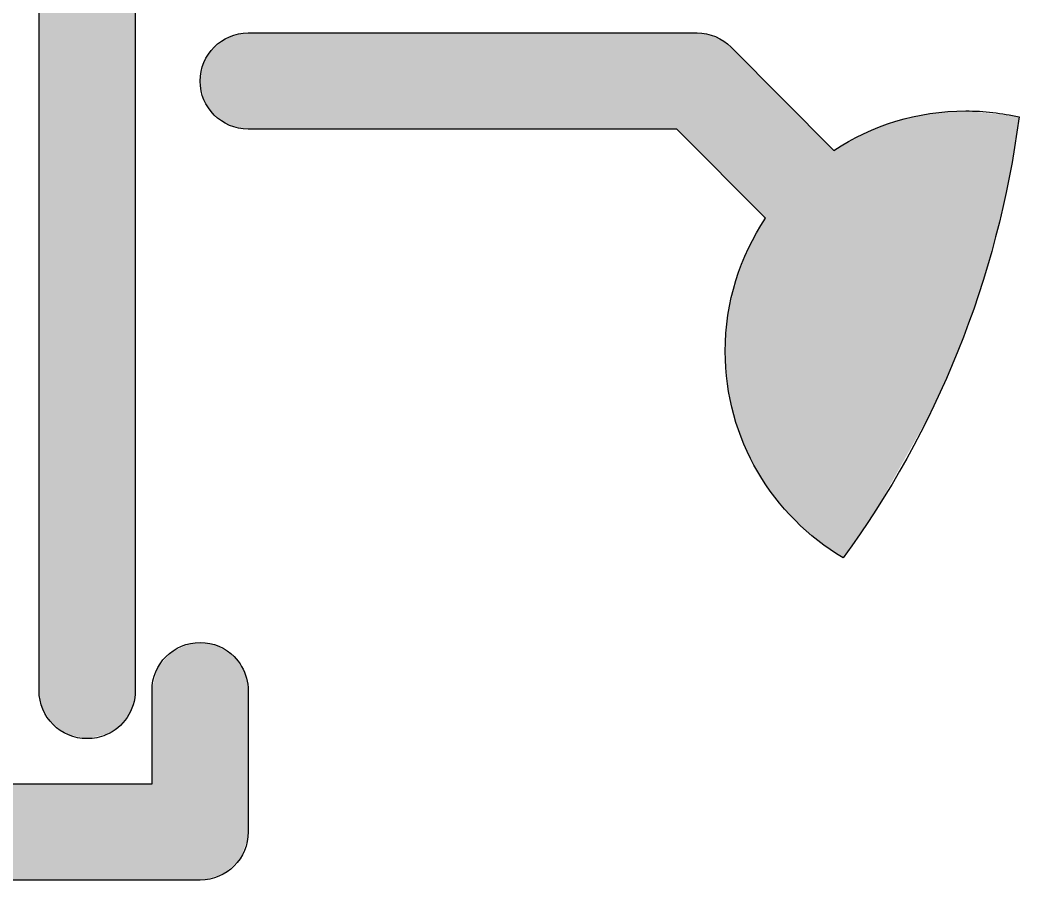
# Model space of a CAD drawing. Extents: x 128.8 to 168.5, y -124.2 to -85.8.
# Drawn here: x 147.7 to 168.46, y -124.24 to -106.35 of the extents above; entities that cross this region are included whole.
import ezdxf

# ---------------------------------------------------------------- set-up
doc = ezdxf.new("R2010")
doc.units = 0
doc.layers.add('LAYER_1', color=7, linetype='CONTINUOUS')

# ---------------------------------------------------------------- blocks, each defined once
blk = doc.blocks.new('*U2')
at = {"layer": 'LAYER_1', "color": 7}
for points in [[(144.605, -124.192), (144.306, -106.776), (144.605, -106.645)], [(144.723, -124.232), (144.605, -106.645), (144.723, -106.641)], [(144.605, -124.192), (144.605, -106.645), (144.723, -124.232)], [(144.94, -124.237), (144.723, -106.641), (144.94, -106.633)], [(144.723, -124.232), (144.723, -106.641), (144.94, -124.237)], [(144.977, -124.237), (144.94, -106.633), (144.977, -106.632)], [(144.94, -124.237), (144.94, -106.633), (144.977, -124.237)], [(144.977, -124.237), (144.977, -106.632), (145.219, -124.237)], [(145.219, -124.237), (144.977, -106.632), (145.219, -106.712)], [(144.256, -124.044), (143.996, -107.063), (144.256, -106.798)], [(144.306, -124.092), (144.256, -106.798), (144.306, -106.776)], [(144.256, -124.044), (144.256, -106.798), (144.306, -124.092)], [(144.306, -124.092), (144.306, -106.776), (144.605, -124.192)], [(145.219, -124.237), (145.219, -106.712), (145.291, -124.237)], [(145.291, -124.237), (145.219, -106.712), (145.291, -106.736)], [(145.291, -124.237), (145.291, -106.736), (145.549, -124.237)], [(145.549, -124.237), (145.291, -106.736), (145.549, -106.931)], [(143.992, -123.787), (143.845, -107.419), (143.992, -107.067)], [(143.996, -123.796), (143.992, -107.067), (143.996, -107.063)], [(143.992, -123.787), (143.992, -107.067), (143.996, -123.796)], [(143.996, -123.796), (143.996, -107.063), (144.256, -124.044)], [(145.549, -124.237), (145.549, -106.931), (145.637, -124.237)], [(145.637, -124.237), (145.549, -106.931), (145.637, -107.059)], [(145.637, -124.237), (145.637, -107.059), (145.731, -124.237)], [(145.731, -124.237), (145.637, -107.059), (145.731, -107.198)], [(145.731, -124.237), (145.731, -107.198), (145.78, -124.237)], [(145.78, -124.237), (145.731, -107.198), (145.78, -107.323)], [(145.78, -124.237), (145.78, -107.323), (145.822, -124.237)], [(145.822, -124.237), (145.78, -107.323), (145.822, -107.544)], [(143.837, -123.389), (143.825, -107.621), (143.837, -107.506)], [(143.845, -123.412), (143.837, -107.506), (143.845, -107.419)], [(143.837, -123.389), (143.837, -107.506), (143.845, -123.412)], [(143.845, -123.412), (143.845, -107.419), (143.992, -123.787)], [(143.825, -107.621), (143.825, -107.621), (143.825, -107.621)], [(143.825, -107.621), (143.825, -107.621), (143.825, -107.621)], [(143.825, -107.621), (143.825, -107.621), (143.825, -107.621)], [(143.825, -107.621), (143.825, -107.621), (143.825, -107.691)], [(143.825, -107.691), (143.825, -107.621), (143.825, -107.621)], [(143.825, -123.137), (143.825, -107.621), (143.837, -123.389)], [(145.822, -124.237), (145.822, -107.544), (145.825, -124.237)], [(145.825, -124.237), (145.822, -107.544), (145.825, -107.618)], [(145.825, -107.625), (145.825, -107.618), (145.825, -107.622)], [(145.825, -107.622), (145.825, -107.618), (145.825, -107.618)], [(145.825, -107.622), (145.825, -107.618), (145.825, -107.621)], [(145.825, -107.621), (145.825, -107.618), (145.825, -107.62)], [(145.825, -107.621), (145.825, -107.62), (145.825, -107.621)], [(151.243, -124.237), (151.051, -119.404), (151.243, -119.317)], [(151.33, -124.237), (151.243, -119.317), (151.33, -119.309)], [(151.243, -124.237), (151.243, -119.317), (151.33, -124.237)], [(151.458, -124.234), (151.33, -119.309), (151.458, -119.297)], [(151.33, -124.237), (151.33, -119.309), (151.458, -124.234)], [(151.458, -124.234), (151.458, -119.297), (151.547, -124.232)], [(151.547, -124.232), (151.458, -119.297), (151.547, -119.303)], [(151.547, -124.232), (151.547, -119.303), (151.572, -124.223)], [(151.572, -124.223), (151.547, -119.303), (151.572, -119.305)], [(151.572, -124.223), (151.572, -119.305), (151.789, -124.151)], [(151.789, -124.151), (151.572, -119.305), (151.789, -119.358)], [(151.789, -124.151), (151.789, -119.358), (151.964, -124.092)], [(151.964, -124.092), (151.789, -119.358), (151.964, -119.47)], [(150.847, -124.237), (150.633, -119.742), (150.847, -119.496)], [(151.051, -124.237), (150.847, -119.496), (151.051, -119.404)], [(150.847, -124.237), (150.847, -119.496), (151.051, -124.237)], [(151.051, -124.237), (151.051, -119.404), (151.243, -124.237)], [(151.964, -124.092), (151.964, -119.47), (152.152, -123.912)], [(152.152, -123.912), (151.964, -119.47), (152.152, -119.59)], [(150.633, -124.237), (150.566, -119.821), (150.633, -119.742)], [(150.633, -124.237), (150.633, -119.742), (150.847, -124.237)], [(152.152, -123.912), (152.152, -119.59), (152.274, -123.796)], [(152.274, -123.796), (152.152, -119.59), (152.274, -119.757)], [(152.274, -123.796), (152.274, -119.757), (152.323, -123.671)], [(152.323, -123.671), (152.274, -119.757), (152.323, -119.824)], [(150.566, -124.237), (150.446, -120.246), (150.566, -119.821)], [(150.566, -124.237), (150.566, -119.821), (150.633, -124.237)], [(152.323, -123.671), (152.323, -119.824), (152.415, -123.437)], [(152.415, -123.437), (152.323, -119.824), (152.415, -120.069)], [(152.415, -123.437), (152.415, -120.069), (152.434, -123.389)], [(152.434, -123.389), (152.415, -120.069), (152.434, -120.174)], [(152.434, -123.389), (152.434, -120.174), (152.441, -123.283)], [(152.441, -123.283), (152.434, -120.174), (152.441, -120.214)], [(150.446, -124.237), (150.445, -120.362), (150.446, -120.246)], [(150.445, -124.237), (150.445, -120.362), (150.446, -124.237)], [(150.446, -124.237), (150.446, -120.246), (150.566, -124.237)], [(152.441, -123.283), (152.441, -120.214), (152.445, -123.219)], [(152.445, -123.219), (152.441, -120.214), (152.445, -120.289)], [(152.445, -123.219), (152.445, -120.289), (152.445, -123.218)], [(152.445, -123.218), (152.445, -120.289), (152.445, -120.395)], [(145.825, -124.237), (145.825, -122.234), (145.825, -124.237)], [(145.825, -124.237), (145.825, -122.234), (145.825, -122.234)], [(145.825, -124.237), (145.825, -122.234), (145.825, -124.237)], [(145.825, -124.237), (145.825, -122.234), (145.825, -122.234)], [(145.825, -124.237), (145.825, -122.234), (145.825, -124.237)], [(145.825, -124.237), (145.825, -122.234), (145.825, -122.234)], [(145.825, -124.237), (145.825, -122.234), (145.877, -124.237)], [(145.877, -124.237), (145.825, -122.234), (145.877, -122.237)], [(145.877, -124.237), (145.877, -122.237), (146.048, -124.237)], [(146.048, -124.237), (145.877, -122.237), (146.048, -122.237)], [(146.048, -124.237), (146.048, -122.237), (146.165, -124.237)], [(146.165, -124.237), (146.048, -122.237), (146.165, -122.237)], [(146.165, -124.237), (146.165, -122.237), (146.319, -124.237)], [(146.319, -124.237), (146.165, -122.237), (146.319, -122.237)], [(146.319, -124.237), (146.319, -122.237), (146.775, -124.237)], [(146.775, -124.237), (146.319, -122.237), (146.775, -122.237)], [(146.775, -124.237), (146.775, -122.237), (147.087, -124.237)], [(147.087, -124.237), (146.775, -122.237), (147.087, -122.237)], [(147.087, -124.237), (147.087, -122.237), (148.135, -124.237)], [(148.135, -124.237), (147.087, -122.237), (148.135, -122.237)], [(148.135, -124.237), (148.135, -122.237), (148.983, -124.237)], [(148.983, -124.237), (148.135, -122.237), (148.983, -122.237)], [(148.983, -124.237), (148.983, -122.237), (149.495, -124.237)], [(149.495, -124.237), (148.983, -122.237), (149.495, -122.237)], [(149.495, -124.237), (149.495, -122.237), (149.802, -124.237)], [(149.802, -124.237), (149.495, -122.237), (149.802, -122.237)], [(149.802, -124.237), (149.802, -122.237), (150.105, -124.237)], [(150.105, -124.237), (149.802, -122.237), (150.105, -122.237)], [(150.105, -124.237), (150.105, -122.237), (150.113, -124.237)], [(150.113, -124.237), (150.105, -122.237), (150.113, -122.237)], [(150.113, -124.237), (150.113, -122.237), (150.331, -124.237)], [(150.331, -124.237), (150.113, -122.237), (150.331, -122.237)], [(150.331, -124.237), (150.331, -122.237), (150.437, -124.237)], [(150.437, -124.237), (150.331, -122.237), (150.437, -122.237)], [(150.445, -124.237), (150.437, -122.237), (150.445, -122.224)], [(150.437, -124.237), (150.437, -122.237), (150.445, -124.237)]]:
    blk.add_solid(points, dxfattribs=at)
blk = doc.blocks.new('*U3')
at = {"layer": 'LAYER_1', "color": 7}
for points in [[(148.971, -121.27), (148.686, -99.108), (148.971, -99.009)], [(149.098, -121.297), (148.971, -99.009), (149.098, -99.006)], [(148.971, -121.27), (148.971, -99.009), (149.098, -121.297)], [(149.314, -121.245), (149.098, -99.006), (149.314, -99.001)], [(149.098, -121.297), (149.098, -99.006), (149.314, -121.245)], [(149.314, -121.245), (149.314, -99.001), (149.553, -121.188)], [(149.553, -121.188), (149.314, -99.001), (149.553, -99.001)], [(149.553, -121.188), (149.553, -99.001), (149.666, -121.106)], [(149.666, -121.106), (149.553, -99.001), (149.666, -99.001)], [(149.666, -121.106), (149.666, -99.001), (149.801, -121.009)], [(149.801, -121.009), (149.666, -99.001), (149.801, -99.001)], [(149.801, -121.009), (149.801, -99.001), (149.983, -120.763)], [(149.983, -120.763), (149.801, -99.001), (149.983, -99.001)], [(149.983, -120.763), (149.983, -99.001), (150.083, -120.468)], [(150.083, -120.468), (149.983, -99.001), (150.083, -99.001)], [(150.083, -120.468), (150.083, -99.001), (150.098, -120.307)], [(150.098, -120.307), (150.083, -99.001), (150.098, -99.001)], [(150.098, -120.307), (150.098, -99.001), (150.098, -120.306)], [(150.098, -120.306), (150.098, -99.001), (150.098, -99.001)], [(150.098, -101.015), (150.098, -99.001), (150.098, -101.015)], [(150.098, -101.015), (150.098, -99.001), (150.098, -99.001)], [(150.098, -101.015), (150.098, -99.001), (150.098, -101.015)], [(150.098, -101.015), (150.098, -99.001), (150.098, -99.001)], [(150.098, -101.015), (150.098, -99.001), (150.098, -101.015)], [(150.098, -101.015), (150.098, -99.001), (150.098, -99.001)], [(150.098, -101.015), (150.098, -99.001), (150.098, -101.015)], [(150.098, -101.015), (150.098, -99.001), (150.098, -99.001)], [(150.098, -101.015), (150.098, -99.001), (150.107, -101.012)], [(150.107, -101.012), (150.098, -99.001), (150.107, -99.001)], [(150.107, -101.012), (150.107, -99.001), (150.149, -101.001)], [(150.149, -101.001), (150.107, -99.001), (150.149, -99.001)], [(150.149, -101.001), (150.149, -99.001), (150.308, -101.001)], [(150.308, -101.001), (150.149, -99.001), (150.308, -99.001)], [(150.308, -101.001), (150.308, -99.001), (150.992, -101.001)], [(150.992, -101.001), (150.308, -99.001), (150.992, -99.001)], [(150.992, -101.001), (150.992, -99.001), (151.28, -101.001)], [(151.28, -101.001), (150.992, -99.001), (151.28, -99.001)], [(151.28, -101.001), (151.28, -99.001), (151.305, -101.001)], [(151.305, -101.001), (151.28, -99.001), (151.305, -99.001)], [(151.305, -101.001), (151.305, -99.001), (151.417, -101.001)], [(151.417, -101.001), (151.305, -99.001), (151.417, -99.001)], [(151.417, -101.001), (151.417, -99.001), (151.443, -101.001)], [(151.443, -101.001), (151.417, -99.001), (151.443, -99.001)], [(151.443, -101.001), (151.443, -99.001), (151.445, -101.001)], [(151.445, -101.001), (151.443, -99.001), (151.445, -99.001)], [(151.445, -101.001), (151.445, -99.001), (151.458, -101.001)], [(151.458, -101.001), (151.445, -99.001), (151.458, -99.001)], [(151.458, -101.001), (151.458, -99.001), (151.512, -101.001)], [(151.512, -101.001), (151.458, -99.001), (151.512, -99.001)], [(151.512, -101.001), (151.512, -99.001), (151.615, -101.001)], [(151.615, -101.001), (151.512, -99.001), (151.615, -99.001)], [(151.615, -101.001), (151.615, -99.001), (151.74, -101.001)], [(151.74, -101.001), (151.615, -99.001), (151.74, -99.001)], [(151.74, -101.001), (151.74, -99.001), (151.909, -101.001)], [(151.909, -101.001), (151.74, -99.001), (151.909, -99.001)], [(151.909, -101.001), (151.909, -99.001), (152.078, -101.001)], [(152.078, -101.001), (151.909, -99.001), (152.078, -99.001)], [(152.078, -101.001), (152.078, -99.001), (152.677, -101.001)], [(152.677, -101.001), (152.078, -99.001), (152.677, -99.001)], [(152.677, -101.001), (152.677, -99.001), (152.856, -101.001)], [(152.856, -101.001), (152.677, -99.001), (152.856, -99.001)], [(152.856, -101.001), (152.856, -99.001), (153.04, -101.001)], [(153.04, -101.001), (152.856, -99.001), (153.04, -99.001)], [(153.04, -101.001), (153.04, -99.001), (153.183, -101.001)], [(153.183, -101.001), (153.04, -99.001), (153.183, -99.001)], [(153.183, -101.001), (153.183, -99.001), (153.314, -101.001)], [(153.314, -101.001), (153.183, -99.001), (153.314, -99.001)], [(153.314, -101.001), (153.314, -99.001), (153.396, -101.001)], [(153.396, -101.001), (153.314, -99.001), (153.396, -99.001)], [(153.396, -101.001), (153.396, -99.001), (153.442, -100.928)], [(153.442, -100.928), (153.396, -99.001), (153.442, -99.001)], [(153.442, -100.928), (153.442, -99.001), (153.445, -100.923)], [(153.445, -100.923), (153.442, -99.001), (153.445, -99.034)], [(148.579, -121.131), (148.358, -99.352), (148.579, -99.146)], [(148.686, -121.209), (148.579, -99.146), (148.686, -99.108)], [(148.579, -121.131), (148.579, -99.146), (148.686, -121.209)], [(148.686, -121.209), (148.686, -99.108), (148.971, -121.27)], [(148.282, -120.842), (148.15, -99.725), (148.282, -99.422)], [(148.358, -120.97), (148.282, -99.422), (148.358, -99.352)], [(148.282, -120.842), (148.282, -99.422), (148.358, -120.97)], [(148.358, -120.97), (148.358, -99.352), (148.579, -121.131)], [(148.118, -120.474), (148.104, -99.939), (148.118, -99.799)], [(148.15, -120.618), (148.118, -99.799), (148.15, -99.725)], [(148.118, -120.474), (148.118, -99.799), (148.15, -120.618)], [(148.15, -120.618), (148.15, -99.725), (148.282, -120.842)], [(148.104, -120.412), (148.098, -100.004), (148.104, -99.939)], [(148.098, -120.246), (148.098, -100.004), (148.098, -120.304)], [(148.098, -120.304), (148.098, -100.004), (148.098, -100.004)], [(148.098, -120.304), (148.098, -100.004), (148.104, -120.412)], [(148.104, -120.412), (148.104, -99.939), (148.118, -120.474)], [(153.445, -100.006), (153.445, -99.973), (153.445, -100.003)], [(153.445, -100.003), (153.445, -99.973), (153.445, -99.999)], [(153.445, -100.003), (153.445, -99.999), (153.445, -100.002)], [(150.098, -120.306), (150.098, -120.27), (150.098, -120.306)], [(150.098, -120.306), (150.098, -120.27), (150.098, -120.297)], [(150.098, -120.306), (150.098, -120.297), (150.098, -120.306)], [(150.098, -120.306), (150.098, -120.297), (150.098, -120.297)], [(150.098, -120.306), (150.098, -120.297), (150.098, -120.304)], [(150.098, -120.304), (150.098, -120.297), (150.098, -120.297)], [(150.098, -120.304), (150.098, -120.297), (150.098, -120.297)]]:
    blk.add_solid(points, dxfattribs=at)
blk = doc.blocks.new('*U6')
at = {"layer": 'LAYER_1', "color": 7}
for points in [[(152.293, -108.595), (152.033, -106.723), (152.293, -106.632)], [(152.394, -108.62), (152.293, -106.632), (152.394, -106.625)], [(152.293, -108.595), (152.293, -106.632), (152.394, -108.62)], [(152.445, -108.621), (152.394, -106.625), (152.445, -106.621)], [(152.394, -108.62), (152.394, -106.625), (152.445, -108.621)], [(152.445, -108.621), (152.445, -106.621), (152.445, -108.621)], [(152.445, -108.621), (152.445, -106.621), (152.445, -106.621)], [(152.445, -108.621), (152.445, -106.621), (152.445, -108.621)], [(152.445, -108.621), (152.445, -106.621), (152.445, -106.621)], [(152.445, -108.621), (152.445, -106.621), (152.445, -108.621)], [(152.445, -108.621), (152.445, -106.621), (152.445, -106.621)], [(152.445, -108.621), (152.445, -106.621), (152.445, -108.621)], [(152.445, -108.621), (152.445, -106.621), (152.445, -106.621)], [(152.445, -108.621), (152.445, -106.621), (152.445, -108.621)], [(152.445, -108.621), (152.445, -106.621), (152.445, -106.621)], [(152.445, -108.621), (152.445, -106.621), (152.445, -108.621)], [(152.445, -108.621), (152.445, -106.621), (152.445, -106.621)], [(152.445, -108.621), (152.445, -106.621), (152.445, -108.621)], [(152.445, -108.621), (152.445, -106.621), (152.445, -106.621)], [(152.445, -108.621), (152.445, -106.621), (152.445, -108.621)], [(152.445, -108.621), (152.445, -106.621), (152.445, -106.621)], [(152.445, -108.621), (152.445, -106.621), (152.452, -108.621)], [(152.452, -108.621), (152.445, -106.621), (152.452, -106.621)], [(152.452, -108.621), (152.452, -106.621), (152.46, -108.621)], [(152.46, -108.621), (152.452, -106.621), (152.46, -106.621)], [(152.46, -108.621), (152.46, -106.621), (152.592, -108.621)], [(152.592, -108.621), (152.46, -106.621), (152.592, -106.621)], [(152.592, -108.621), (152.592, -106.621), (152.615, -108.621)], [(152.615, -108.621), (152.592, -106.621), (152.615, -106.621)], [(152.615, -108.621), (152.615, -106.621), (152.895, -108.621)], [(152.895, -108.621), (152.615, -106.621), (152.895, -106.621)], [(152.895, -108.621), (152.895, -106.621), (152.924, -108.621)], [(152.924, -108.621), (152.895, -106.621), (152.924, -106.621)], [(152.924, -108.621), (152.924, -106.621), (153.339, -108.621)], [(153.339, -108.621), (152.924, -106.621), (153.339, -106.621)], [(153.339, -108.621), (153.339, -106.621), (153.365, -108.621)], [(153.365, -108.621), (153.339, -106.621), (153.365, -106.621)], [(153.365, -108.621), (153.365, -106.621), (153.902, -108.621)], [(153.902, -108.621), (153.365, -106.621), (153.902, -106.621)], [(153.902, -108.621), (153.902, -106.621), (153.917, -108.621)], [(153.917, -108.621), (153.902, -106.621), (153.917, -106.621)], [(153.917, -108.621), (153.917, -106.621), (154.561, -108.621)], [(154.561, -108.621), (153.917, -106.621), (154.561, -106.621)], [(154.561, -108.621), (154.561, -106.621), (155.265, -108.621)], [(155.265, -108.621), (154.561, -106.621), (155.265, -106.621)], [(155.265, -108.621), (155.265, -106.621), (155.294, -108.621)], [(155.294, -108.621), (155.265, -106.621), (155.294, -106.621)], [(155.294, -108.621), (155.294, -106.621), (156.89, -108.621)], [(156.89, -108.621), (155.294, -106.621), (156.89, -106.621)], [(156.89, -108.621), (156.89, -106.621), (158.339, -108.621)], [(158.339, -108.621), (156.89, -106.621), (158.339, -106.621)], [(158.339, -108.621), (158.339, -106.621), (158.509, -108.621)], [(158.509, -108.621), (158.339, -106.621), (158.509, -106.621)], [(158.509, -108.621), (158.509, -106.621), (159.721, -108.621)], [(159.721, -108.621), (158.509, -106.621), (159.721, -106.621)], [(159.721, -108.621), (159.721, -106.621), (159.973, -108.621)], [(159.973, -108.621), (159.721, -106.621), (159.973, -106.621)], [(159.973, -108.621), (159.973, -106.621), (160.298, -108.621)], [(160.298, -108.621), (159.973, -106.621), (160.298, -106.621)], [(160.298, -108.621), (160.298, -106.621), (160.59, -108.621)], [(160.59, -108.621), (160.298, -106.621), (160.59, -106.621)], [(160.59, -108.621), (160.59, -106.621), (160.771, -108.621)], [(160.771, -108.621), (160.59, -106.621), (160.771, -106.621)], [(160.771, -108.621), (160.771, -106.621), (161.101, -108.621)], [(161.101, -108.621), (160.771, -106.621), (161.101, -106.621)], [(161.101, -108.621), (161.101, -106.621), (161.117, -108.621)], [(161.117, -108.621), (161.101, -106.621), (161.117, -106.621)], [(161.117, -108.621), (161.117, -106.621), (161.315, -108.621)], [(161.315, -108.621), (161.117, -106.621), (161.315, -106.621)], [(161.315, -108.621), (161.315, -106.621), (161.387, -108.653)], [(161.387, -108.653), (161.315, -106.621), (161.387, -106.621)], [(161.387, -108.653), (161.387, -106.621), (161.482, -108.748)], [(161.482, -108.748), (161.387, -106.621), (161.482, -106.621)], [(161.482, -108.748), (161.482, -106.621), (161.538, -108.805)], [(161.538, -108.805), (161.482, -106.621), (161.538, -106.621)], [(161.538, -108.805), (161.538, -106.621), (161.712, -108.98)], [(161.712, -108.98), (161.538, -106.621), (161.712, -106.621)], [(161.712, -108.98), (161.712, -106.621), (161.782, -109.05)], [(161.782, -109.05), (161.712, -106.621), (161.782, -106.624)], [(161.782, -109.05), (161.782, -106.624), (161.92, -109.189)], [(161.92, -109.189), (161.782, -106.624), (161.92, -106.632)], [(161.92, -109.189), (161.92, -106.632), (162.265, -109.537)], [(162.265, -109.537), (161.92, -106.632), (162.265, -106.751)], [(151.947, -108.473), (151.738, -106.93), (151.947, -106.753)], [(152.033, -108.532), (151.947, -106.753), (152.033, -106.723)], [(151.947, -108.473), (151.947, -106.753), (152.033, -108.532)], [(152.033, -108.532), (152.033, -106.723), (152.293, -108.595)], [(162.265, -109.537), (162.265, -106.751), (162.358, -109.629)], [(162.358, -109.629), (162.265, -106.751), (162.358, -106.828)], [(162.358, -109.629), (162.358, -106.828), (162.359, -109.631)], [(162.359, -109.631), (162.358, -106.828), (162.359, -106.83)], [(162.359, -109.631), (162.359, -106.83), (162.372, -109.643)], [(162.372, -109.643), (162.359, -106.83), (162.372, -106.84)], [(162.372, -109.643), (162.372, -106.84), (162.404, -109.676)], [(162.404, -109.676), (162.372, -106.84), (162.404, -106.867)], [(162.404, -109.676), (162.404, -106.867), (162.429, -109.701)], [(162.429, -109.701), (162.404, -106.867), (162.429, -106.888)], [(162.429, -109.701), (162.429, -106.888), (162.458, -109.73)], [(162.458, -109.73), (162.429, -106.888), (162.458, -106.912)], [(162.458, -109.73), (162.458, -106.912), (162.572, -109.846)], [(162.572, -109.846), (162.458, -106.912), (162.572, -107.008)], [(151.673, -108.235), (151.533, -107.236), (151.673, -106.985)], [(151.738, -108.328), (151.673, -106.985), (151.738, -106.93)], [(151.673, -108.235), (151.673, -106.985), (151.738, -108.328)], [(151.738, -108.328), (151.738, -106.93), (151.947, -108.473)], [(162.572, -109.846), (162.572, -107.008), (162.592, -109.865)], [(162.592, -109.865), (162.572, -107.008), (162.592, -107.027)], [(162.592, -109.865), (162.592, -107.027), (162.617, -109.891)], [(162.617, -109.891), (162.592, -107.027), (162.617, -107.053)], [(162.617, -109.891), (162.617, -107.053), (162.712, -109.986)], [(162.712, -109.986), (162.617, -107.053), (162.712, -107.148)], [(151.498, -107.884), (151.446, -107.672), (151.498, -107.3)], [(151.533, -108.032), (151.498, -107.3), (151.533, -107.236)], [(151.498, -107.884), (151.498, -107.3), (151.533, -108.032)], [(151.533, -108.032), (151.533, -107.236), (151.673, -108.235)], [(162.712, -109.986), (162.712, -107.148), (162.796, -110.07)], [(162.796, -110.07), (162.712, -107.148), (162.796, -107.233)], [(162.796, -110.07), (162.796, -107.233), (162.841, -110.116)], [(162.841, -110.116), (162.796, -107.233), (162.841, -107.279)], [(162.841, -110.116), (162.841, -107.279), (162.846, -110.12)], [(162.846, -110.12), (162.841, -107.279), (162.846, -107.283)], [(162.846, -110.12), (162.846, -107.283), (162.97, -110.245)], [(162.97, -110.245), (162.846, -107.283), (162.97, -107.408)], [(162.97, -110.245), (162.97, -107.408), (163.109, -110.386)], [(163.109, -110.386), (162.97, -107.408), (163.109, -107.548)], [(163.109, -110.386), (163.109, -107.548), (163.137, -110.414)], [(163.137, -110.414), (163.109, -107.548), (163.137, -107.577)], [(163.137, -110.414), (163.137, -107.577), (163.142, -110.419)], [(163.142, -110.419), (163.137, -107.577), (163.142, -107.581)], [(163.142, -110.419), (163.142, -107.581), (163.171, -110.51)], [(163.171, -110.51), (163.142, -107.581), (163.171, -107.61)], [(163.171, -115.965), (163.171, -107.61), (163.488, -116.403)], [(163.488, -116.403), (163.171, -107.61), (163.488, -107.929)], [(163.488, -116.403), (163.488, -107.929), (163.844, -116.788)], [(163.844, -116.788), (163.488, -107.929), (163.844, -108.288)], [(163.844, -116.788), (163.844, -108.288), (163.892, -116.84)], [(163.892, -116.84), (163.844, -108.288), (163.892, -108.336)], [(163.892, -116.84), (163.892, -108.336), (164.183, -117.088)], [(164.183, -117.088), (163.892, -108.336), (164.183, -108.629)], [(166.628, -114.511), (165.988, -108.433), (166.628, -108.297)], [(166.658, -114.445), (166.628, -108.297), (166.658, -108.291)], [(166.628, -114.511), (166.628, -108.297), (166.658, -114.445)], [(167.104, -113.453), (166.658, -108.291), (167.104, -108.259)], [(166.658, -114.445), (166.658, -108.291), (167.104, -113.453)], [(167.357, -112.79), (167.104, -108.259), (167.357, -108.242)], [(167.104, -113.453), (167.104, -108.259), (167.357, -112.79)], [(167.357, -112.79), (167.357, -108.242), (167.52, -112.362)], [(167.52, -112.362), (167.357, -108.242), (167.52, -108.259)], [(167.52, -112.362), (167.52, -108.259), (167.873, -111.243)], [(167.873, -111.243), (167.52, -108.259), (167.873, -108.297)], [(167.873, -111.243), (167.873, -108.297), (168.162, -110.096)], [(168.162, -110.096), (167.873, -108.297), (168.162, -108.329)], [(168.162, -110.096), (168.162, -108.329), (168.383, -108.924)], [(168.383, -108.924), (168.162, -108.329), (168.383, -108.352)], [(168.383, -108.924), (168.383, -108.352), (168.396, -108.829)], [(168.396, -108.829), (168.383, -108.352), (168.396, -108.354)], [(168.396, -108.829), (168.396, -108.354), (168.458, -108.367)], [(165.988, -115.654), (165.5, -108.608), (165.988, -108.433)], [(165.988, -115.654), (165.988, -108.433), (166.628, -114.511)], [(164.183, -117.088), (164.183, -108.629), (164.346, -117.227)], [(164.346, -117.227), (164.183, -108.629), (164.346, -108.793)], [(165.355, -116.739), (164.854, -108.922), (165.355, -108.661)], [(165.5, -116.525), (165.355, -108.661), (165.5, -108.608)], [(165.355, -116.739), (165.355, -108.661), (165.5, -116.525)], [(165.5, -116.525), (165.5, -108.608), (165.988, -115.654)], [(164.346, -117.227), (164.346, -108.793), (164.447, -117.299)], [(164.447, -117.299), (164.346, -108.793), (164.447, -108.895)], [(164.447, -117.299), (164.447, -108.895), (164.59, -117.4)], [(164.59, -117.4), (164.447, -108.895), (164.59, -109.038)], [(164.764, -117.511), (164.715, -109), (164.764, -108.969)], [(164.779, -117.52), (164.764, -108.969), (164.779, -108.961)], [(164.764, -117.511), (164.764, -108.969), (164.779, -117.52)], [(164.812, -117.534), (164.779, -108.961), (164.812, -108.944)], [(164.779, -117.52), (164.779, -108.961), (164.812, -117.534)], [(164.854, -117.476), (164.812, -108.944), (164.854, -108.922)], [(164.812, -117.534), (164.812, -108.944), (164.854, -117.476)], [(164.854, -117.476), (164.854, -108.922), (165.355, -116.739)], [(164.59, -117.4), (164.59, -109.038), (164.596, -117.404)], [(164.596, -117.404), (164.59, -109.038), (164.596, -109.045)], [(164.596, -117.404), (164.596, -109.045), (164.624, -117.422)], [(164.624, -117.422), (164.596, -109.045), (164.624, -109.057)], [(164.715, -117.481), (164.624, -109.057), (164.715, -109)], [(164.624, -117.422), (164.624, -109.057), (164.715, -117.481)], [(164.715, -117.481), (164.715, -109), (164.764, -117.511)], [(163.109, -115.87), (162.97, -110.867), (163.109, -110.618)], [(163.137, -115.92), (163.109, -110.618), (163.137, -110.569)], [(163.109, -115.87), (163.109, -110.618), (163.137, -115.92)], [(163.142, -115.926), (163.137, -110.569), (163.142, -110.56)], [(163.137, -115.92), (163.137, -110.569), (163.142, -115.926)], [(163.171, -115.965), (163.142, -110.56), (163.171, -110.51)], [(163.142, -115.926), (163.142, -110.56), (163.171, -115.965)], [(162.97, -115.618), (162.846, -111.088), (162.97, -110.867)], [(162.97, -115.618), (162.97, -110.867), (163.109, -115.87)], [(162.796, -115.273), (162.712, -111.423), (162.796, -111.211)], [(162.841, -115.385), (162.796, -111.211), (162.841, -111.095)], [(162.796, -115.273), (162.796, -111.211), (162.841, -115.385)], [(162.846, -115.395), (162.841, -111.095), (162.846, -111.088)], [(162.841, -115.385), (162.841, -111.095), (162.846, -115.395)], [(162.846, -115.395), (162.846, -111.088), (162.97, -115.618)], [(162.712, -115.067), (162.617, -111.661), (162.712, -111.423)], [(162.712, -115.067), (162.712, -111.423), (162.796, -115.273)], [(162.617, -114.835), (162.592, -111.727), (162.617, -111.661)], [(162.617, -114.835), (162.617, -111.661), (162.712, -115.067)], [(162.572, -114.668), (162.458, -112.276), (162.572, -111.805)], [(162.592, -114.739), (162.572, -111.805), (162.592, -111.727)], [(162.572, -114.668), (162.572, -111.805), (162.592, -114.739)], [(162.592, -114.739), (162.592, -111.727), (162.617, -114.835)], [(162.458, -114.243), (162.429, -112.396), (162.458, -112.276)], [(162.458, -114.243), (162.458, -112.276), (162.572, -114.668)], [(162.429, -114.033), (162.404, -112.643), (162.429, -112.396)], [(162.429, -114.033), (162.429, -112.396), (162.458, -114.243)], [(162.404, -113.858), (162.372, -112.973), (162.404, -112.643)], [(162.404, -113.858), (162.404, -112.643), (162.429, -114.033)], [(162.359, -113.343), (162.358, -113.306), (162.359, -113.098)], [(162.372, -113.624), (162.359, -113.098), (162.372, -112.973)], [(162.359, -113.343), (162.359, -113.098), (162.372, -113.624)], [(162.372, -113.624), (162.372, -112.973), (162.404, -113.858)]]:
    blk.add_solid(points, dxfattribs=at)

msp = doc.modelspace()

# ---------------------------------------------------------------- linework, layer by layer
at = {"layer": 'LAYER_1'}
for points, knots in [([(149.098, -121.297), (149.236, -121.297), (149.368, -121.269), (149.487, -121.219), (149.846, -121.067), (150.098, -120.711), (150.098, -120.297), (150.098, -120.297), (150.098, -120.297), (150.098, -120.297), (150.098, -120.297), (150.098, -101.001), (150.098, -101.001), (150.098, -101.001), (151.445, -101.001), (151.445, -101.001), (151.445, -101.001), (151.445, -101.001), (151.445, -101.001), (151.445, -101.001), (153.445, -101.001), (153.445, -101.001), (153.445, -101.001), (153.445, -100.004), (153.445, -100.004), (153.445, -100.003), (153.445, -100.002), (153.445, -100.001), (153.445, -100), (153.445, -99.999), (153.445, -99.998), (153.445, -99.998), (153.445, -99.001), (153.445, -99.001), (153.445, -99.001), (151.445, -99.001), (151.445, -99.001), (151.445, -99.001), (151.445, -99.001), (151.445, -99.001), (151.445, -99.001), (149.098, -99.001), (149.098, -99.001), (148.546, -99.001), (148.098, -99.449), (148.098, -100.001), (148.098, -100.001), (148.098, -120.297), (148.098, -120.297), (148.098, -120.849), (148.546, -121.297), (149.098, -121.297)], [0, 0, 0, 0, 1, 1, 1, 2, 2, 2, 3, 3, 3, 4, 4, 4, 5, 5, 5, 6, 6, 6, 7, 7, 7, 8, 8, 8, 9, 9, 9, 10, 10, 10, 11, 11, 11, 12, 12, 12, 13, 13, 13, 14, 14, 14, 15, 15, 15, 16, 16, 16, 17, 17, 17, 17]), ([(152.152, -119.59), (151.971, -119.409), (151.721, -119.297), (151.445, -119.297), (150.893, -119.297), (150.445, -119.745), (150.445, -120.297), (150.445, -120.297), (150.445, -122.237), (150.445, -122.237), (150.445, -122.237), (145.825, -122.237), (145.825, -122.237), (145.825, -122.237), (145.825, -107.622), (145.825, -107.622), (145.825, -107.622), (145.825, -107.621), (145.825, -107.621), (145.825, -107.483), (145.797, -107.351), (145.746, -107.231), (145.594, -106.872), (145.239, -106.621), (144.825, -106.621), (144.342, -106.621), (143.938, -106.963), (143.845, -107.419), (143.832, -107.484), (143.825, -107.552), (143.825, -107.621), (143.825, -107.621), (143.825, -107.621), (143.825, -107.621), (143.825, -107.621), (143.825, -123.237), (143.825, -123.237), (143.825, -123.789), (144.273, -124.237), (144.825, -124.237), (144.825, -124.237), (151.445, -124.237), (151.445, -124.237), (151.997, -124.237), (152.445, -123.789), (152.445, -123.237), (152.445, -123.237), (152.445, -120.297), (152.445, -120.297), (152.445, -120.207), (152.429, -120.121), (152.407, -120.037), (152.36, -119.866), (152.274, -119.712), (152.152, -119.59)], [0, 0, 0, 0, 1, 1, 1, 2, 2, 2, 3, 3, 3, 4, 4, 4, 5, 5, 5, 6, 6, 6, 7, 7, 7, 8, 8, 8, 9, 9, 9, 10, 10, 10, 11, 11, 11, 12, 12, 12, 13, 13, 13, 14, 14, 14, 15, 15, 15, 16, 16, 16, 17, 17, 17, 18, 18, 18, 18]), ([(167.357, -108.242), (166.344, -108.242), (165.403, -108.545), (164.615, -109.063), (164.615, -109.063), (162.481, -106.916), (162.481, -106.916), (162.293, -106.727), (162.038, -106.621), (161.771, -106.621), (161.771, -106.621), (152.445, -106.621), (152.445, -106.621), (152.445, -106.621), (152.445, -106.621), (152.445, -106.621), (152.445, -106.621), (152.445, -106.621), (152.445, -106.621), (151.893, -106.621), (151.445, -107.069), (151.445, -107.621), (151.445, -108.173), (151.893, -108.621), (152.445, -108.621), (152.445, -108.621), (152.445, -108.621), (152.445, -108.621), (152.445, -108.621), (161.355, -108.621), (161.355, -108.621), (161.355, -108.621), (163.195, -110.472), (163.195, -110.472), (162.666, -111.265), (162.357, -112.217), (162.357, -113.242), (162.357, -115.071), (163.343, -116.667), (164.809, -117.538), (166.733, -114.897), (168.023, -111.767), (168.463, -108.368), (168.106, -108.288), (167.738, -108.242), (167.357, -108.242)], [0, 0, 0, 0, 1, 1, 1, 2, 2, 2, 3, 3, 3, 4, 4, 4, 5, 5, 5, 6, 6, 6, 7, 7, 7, 8, 8, 8, 9, 9, 9, 10, 10, 10, 11, 11, 11, 12, 12, 12, 13, 13, 13, 14, 14, 14, 15, 15, 15, 15])]:
    msp.add_open_spline(points, degree=3, knots=knots, dxfattribs=at)

# ---------------------------------------------------------------- block references
at = {"layer": 'LAYER_1', "color": 7}
for name in ['*U3', '*U2', '*U6']:
    msp.add_blockref(name, (0, 0), dxfattribs=at)

doc.saveas('drawing.dxf')
